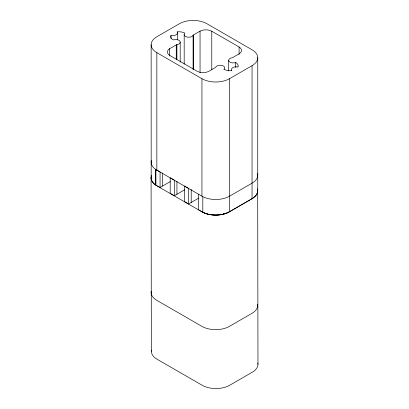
<?xml version="1.0" encoding="UTF-8"?>
<svg xmlns="http://www.w3.org/2000/svg" width="409" height="409" viewBox="0 0 409 409"><rect width="100%" height="100%" fill="white"/><g stroke="black" fill="none" stroke-linecap="round" stroke-linejoin="round"><path stroke-width="0.61" d="M151.177 177.107L151.146 44.724M184.183 64.09L184.183 34.719M228.703 71.048L228.703 60.195M257.747 191.197L257.762 57.73M169.679 56.028L169.679 48.686L176.259 44.888A1.437 0.828 0 0 1 176.887 44.673A4.545 2.623 0 0 0 179.807 41.069A4.545 2.623 0 0 0 173.196 39.939A8.272 4.775 0 0 1 170.931 35.522M177.255 31.871A8.272 4.775 0 0 1 184.863 33.165A4.545 2.623 0 0 0 186.857 36.999A4.545 2.623 0 0 0 193.099 35.312A1.437 0.828 0 0 1 193.467 34.949L200.052 31.15A8.39 4.842 0 0 1 211.78 31.227L239.091 46.994A8.384 4.842 0 0 1 239.091 53.845L232.644 57.567A1.437 0.828 0 0 1 232.015 57.781A4.545 2.623 0 0 0 229.096 61.386A4.545 2.623 0 0 0 235.702 62.516L235.737 67.429M156.846 52.674L201.949 78.712A19.479 11.242 0 0 0 229.49 78.712L252.056 65.685A19.479 11.242 0 0 0 252.056 49.78L206.959 23.742A19.479 11.242 0 0 0 179.413 23.742L156.846 36.769A19.479 11.242 0 0 0 156.846 52.674L156.846 170.164L202.828 196.683A19.479 11.242 0 0 0 229.49 196.202L252.056 183.176A19.479 11.242 0 0 0 257.506 173.411M151.381 176.039A19.479 11.242 0 0 0 155.486 184.858L160.067 187.501L170.323 181.581M174.336 195.742L174.336 180.175L170.19 177.782L170.19 193.35L174.336 195.742L184.597 189.822M188.6 203.989L188.6 188.421L184.454 186.029L184.454 201.596L188.6 203.989L198.866 198.063M198.656 194.301L198.656 209.868L202.828 212.251A19.479 11.242 0 0 0 229.49 211.77L252.056 198.743L252.056 65.685M156.846 170.164L155.486 169.29A19.479 11.242 0 0 1 151.381 160.471M223.401 213.585L223.636 214.786M257.967 364.276L257.701 190.824M151.35 351.27L151.085 177.813M239.091 46.994L239.091 54.341M229.49 78.712L229.49 211.77M211.78 31.227L211.78 69.781M202.803 212.266L202.828 196.683L201.949 196.202L201.949 78.712M200.052 31.15L200.052 72.761M193.467 34.949L193.467 69.218M193.099 35.312L193.099 69.581M191.197 189.413L191.197 202.491M180.2 42.26L180.2 62.056M177.434 32.684L177.434 39.709M176.887 44.673L176.887 59.361M176.933 181.167L176.933 194.244M176.259 44.888L176.259 59.571M170.967 38.502L170.967 35.445A4.734 2.73 0 0 0 176.064 34.837A4.734 2.73 0 0 0 177.112 31.897M162.664 172.925L162.664 186.003M160.067 187.501L160.067 171.933L155.486 169.29L155.486 184.858M155.916 169.541L155.916 185.108M257.445 189.014A19.479 11.247 0 0 1 251.995 198.779M201.836 211.775A19.479 11.242 0 0 0 217.179 215.032A19.479 11.247 0 0 0 229.383 211.775L251.949 198.748A19.479 11.247 0 0 0 257.414 189.04M257.598 304.219A19.479 11.242 0 0 1 251.995 313.33L229.434 326.356A19.479 11.242 0 0 1 201.888 326.356L156.79 300.318A19.479 11.242 0 0 1 151.187 291.208M257.864 363.115A19.479 11.242 0 0 1 252.261 372.231L229.7 385.258A19.479 11.242 0 0 1 202.153 385.258L157.056 359.22A19.479 11.242 0 0 1 151.453 350.104M231.785 70.558A4.734 2.73 0 0 1 232.839 67.618A4.734 2.73 0 0 1 237.936 67.01M235.737 62.536A8.272 4.775 0 0 1 237.972 66.928M231.647 70.578A8.272 4.775 0 0 1 224.04 69.29M224.004 69.269A4.545 2.623 0 0 0 222.046 65.455A4.545 2.623 0 0 0 215.804 67.137A1.437 0.828 0 0 1 215.436 67.5L208.984 71.227A8.384 4.842 0 0 1 197.123 71.227L169.812 55.455A8.39 4.842 0 0 1 169.679 48.686M151.448 175.481A19.479 11.242 0 0 0 156.739 185.737L201.888 211.806A19.479 11.242 0 0 0 229.434 211.806"/></g></svg>
